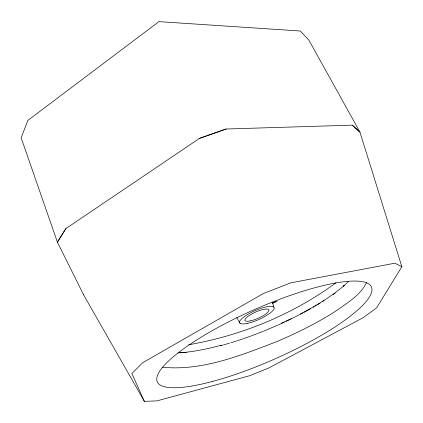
<?xml version="1.0" encoding="UTF-8"?>
<svg xmlns="http://www.w3.org/2000/svg" width="423" height="423" viewBox="0 0 423 423"><rect width="100%" height="100%" fill="white"/><g stroke="black" fill="none" stroke-linecap="round" stroke-linejoin="round"><path stroke-width="0.63" d="M366.455 282.68C360.671 294.863 348.277 302.165 337.723 309.816C318.545 322.358 297.951 332.6 276.885 341.567C240.597 355.516 201.734 371.278 162.131 367.185M352.259 125.155L359.984 132.256L401.85 266.702L376.613 307.87L363.14 317.689L269.144 367.82L249.744 375.698L156.97 400.877L144.37 401.364L83.537 294.72M57.391 242.115L65.729 228.7L199.55 138.332L225.988 129.015L352.396 125.15L360.015 132.161L308.822 40.048L300.288 31.011L158.926 21.636L27.855 120.428L21.15 137.787L57.391 242.115L83.564 294.773M57.428 242.189L65.882 228.6M348.288 281.633L343.291 286.382L344.491 285.245C331.151 296.756 315.891 305.776 300.383 314.025M335.999 282.77C292.769 314.559 241.464 335.608 188.663 344.766M333.097 294.614L335.175 293.144M322.86 301.419L323.918 300.753M315.193 306.088L316.304 305.422M317.414 304.756L320.19 303.085M309.398 309.398L310.456 308.795M313.089 307.288L314.141 306.691M303.931 312.38L308.853 309.694M302.82 312.972L290.802 319.085M286.059 321.343L290.21 319.37M281.581 323.22L291.146 318.693M273.168 303.101L277.319 301.155M272.259 303.228L275.648 301.673M278.186 324.959L284.277 322.189M277.631 325.213L264.063 330.966M257.755 333.451L263.487 331.193M250.85 336.042L257.184 333.673M243.362 338.701L250.279 336.259M199.37 138.453L226.168 129.01M237.092 340.795L242.733 338.913M230.858 342.752L236.468 341.001M223.434 344.935L229.61 343.143M220.383 345.771L222.815 345.115M221.557 345.179C207.402 348.922 192.988 352.058 178.332 352.845L186.194 352.285L184.809 352.385M401.85 266.702L394.902 263.206L290.918 282.807L263.28 293.588L142.763 362.664L131.876 373.562L144.37 401.364M236.764 317.594L240.005 323.23M272.301 302.154L273.914 307.156M247.148 323.426A18.855 4.822 -23.9 0 0 274.183 308.409A18.855 4.822 -23.9 0 0 249.3 313.496A18.855 4.822 -23.9 0 0 247.148 323.426M250.22 320.92A13.081 3.347 -23.9 0 0 268.912 310.487A13.081 3.347 -23.9 0 0 251.569 314.083A13.081 3.347 -23.9 0 0 250.22 320.92M212.505 381.424A117.113 26.697 -23.9 0 0 371.965 289.173A117.113 26.697 -23.9 0 0 208.539 332.774A117.113 26.697 -23.9 0 0 212.505 381.424"/></g></svg>
